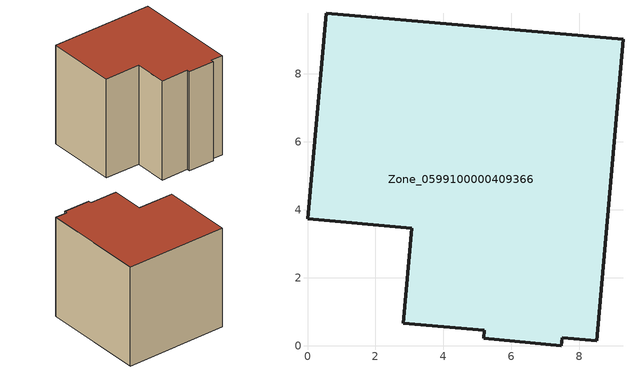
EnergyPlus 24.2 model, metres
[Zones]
Zone_0599100000409366
 floor ground (C_G): 7.49,0.24 7.47,0 5.18,0.21 5.2,0.45 2.81,0.66 3.07,3.45 0,3.73 0.55,9.78 9.28,9.01 8.51,0.15 z0
 wall outside (C_F): 9.28,9.01 0.55,9.78 0,3.73 3.07,3.45 2.81,0.66 5.2,0.45 5.18,0.21 7.47,0 7.49,0.24 8.51,0.15 9.28,9.01 z0:8.71
 roof outside (C_R): 7.47,0 7.49,0.24 8.51,0.15 9.28,9.01 0.55,9.78 0,3.73 3.07,3.45 2.81,0.66 5.2,0.45 5.18,0.21 z8.71
[BUILDING]
Pand.0599100000409366: North Axis=0; Terrain=City; Loads Convergence Tolerance Value=0.04; Temperature Convergence Tolerance Value=0.4; Solar Distribution=FullExterior; Maximum Number of Warmup Days=25; Minimum Number of Warmup Days=1
[Site:Location]
Rotterdam.The.Hague.AP_ZH_NLD Design_Conditions: Latitude=51.96; Longitude=4.45; Time Zone=1; Elevation=-4.5
[SITE:GROUNDTEMPERATURE:BUILDINGSURFACE]
18, 18, 18, 18, 18, 18, 18, 18, 18, 18, 18, 18
[MATERIAL] Thermal Absorptance=0.9; Solar Absorptance=0.7; Visible Absorptance=0.7
Name | Roughness | Thickness | Conductivity | Density | Specific Heat
G.TC.1992-2005 | MediumSmooth | 0.15 | 0.06 | 540 | 1210
F.TC.1992-2005 | Rough | 0.3 | 0.12 | 1920 | 840
R.TC.1992-2005 | MediumRough | 0.2 | 0.08 | 1500 | 1000
[CONSTRUCTION]
C_G: G.TC.1992-2005
C_F: F.TC.1992-2005
C_R: R.TC.1992-2005
[ZONE]
Zone_0599100000409366: Type=1; Multiplier=1; Ceiling Height=Autocalculate; Volume=Autocalculate; Floor Area=autocalculate; Part of Total Floor Area=Yes
[ZONEINFILTRATION:DESIGNFLOWRATE]
Infil_Zone_0599100000409366: Zone or ZoneList or Space or SpaceList=Zone_0599100000409366; Schedule=AlwaysOn; Design Flow Rate Calculation Method=Flow/Area; Flow Rate per Floor Area=0.0015; Constant Term Coefficient=1; Temperature Term Coefficient=0; Velocity Term Coefficient=0; Velocity Squared Term Coefficient=0
[HVACTEMPLATE:ZONE:IDEALLOADSAIRSYSTEM]
Zone_0599100000409366: Maximum Heating Supply Air Temperature=50; Minimum Cooling Supply Air Temperature=13; Maximum Heating Supply Air Humidity Ratio=0.0156; Minimum Cooling Supply Air Humidity Ratio=0.0077; Heating Limit=NoLimit; Cooling Limit=NoLimit; Dehumidification Control Type=ConstantSensibleHeatRatio; Cooling Sensible Heat Ratio=0.7; Dehumidification Setpoint=60; Humidification Control Type=None; Humidification Setpoint=30; Outdoor Air Method=None; Outdoor Air Flow Rate per Person=0.00944; Outdoor Air Flow Rate per Zone Floor Area=0; Outdoor Air Flow Rate per Zone=0; Demand Controlled Ventilation Type=None; Outdoor Air Economizer Type=NoEconomizer; Heat Recovery Type=None; Sensible Heat Recovery Effectiveness=0.7; Latent Heat Recovery Effectiveness=0.65
[ZONECONTROL:THERMOSTAT]
ThermostatControl_Zone_0599100000409366: Zone or ZoneList=Zone_0599100000409366; Control Type Schedule=DualSetpointControlType; Control 1=Thermostat_Zone_0599100000409366; Temperature Difference Between Cutout And Setpoint=0
[THERMOSTATSETPOINT:DUALSETPOINT]
Thermostat_Zone_0599100000409366: Heating Setpoint Temperature Schedule=HeatingSetpoint_Zone_0599100000409366; Cooling Setpoint Temperature Schedule=CoolingSetpoint_Zone_0599100000409366
[SCHEDULE:COMPACT]
HeatingSetpoint_Zone_0599100000409366: Through: 12/31, For: AllDays, Until: 24:00, 21
CoolingSetpoint_Zone_0599100000409366: Through: 12/31, For: AllDays, Until: 24:00, 24
DualSetpointControlType: Through: 12/31, For: AllDays, Until: 24:00, 4
AlwaysOn: Through: 12/31, For: AllDays, Until: 24:00, 1
